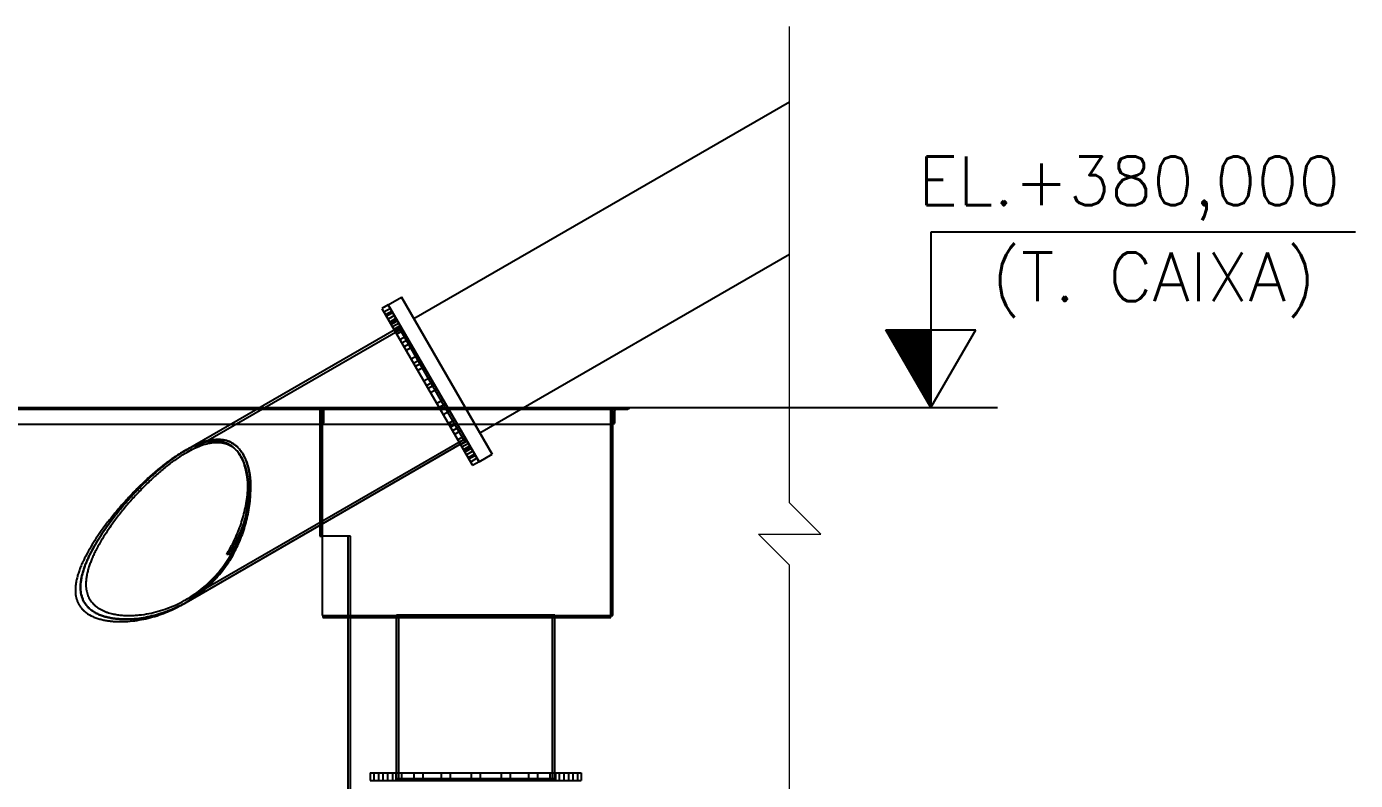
# Model space of a CAD drawing. Header units: metres. Extents: x 0 to 63075, y 0 to 44550.
# Drawn here: x 41815 to 46928, y 33969 to 36871 of the extents above; entities that cross this region are included whole.
import ezdxf
from ezdxf.enums import TextEntityAlignment as Align

# ---------------------------------------------------------------- set-up
doc = ezdxf.new("R2010")
doc.units = ezdxf.units.M
doc.header["$LTSCALE"] = 75
for name, color, linetype in [('GSB', 7, 'Continuous'), ('SDM', 7, 'Continuous'), ('SL1', 8, 'Continuous')]:
    doc.layers.add(name, color=color, linetype=linetype)
doc.styles.add('R100', font='simplex.shx', dxfattribs={"height": 2.5})

# ---------------------------------------------------------------- blocks, each defined once
blk = doc.blocks.new('A$C32abaae3')
at = {"layer": 'SL1', "extrusion": (2.28848e-17, 1, 0)}
for p, q in [((16921.4, 7544, 14766.7), (18366.9, 8378.5, 14766.7)), ((17175.4, 7104, 14766.7), (18366.9, 7791.9, 14766.7)), ((16823, 7597.1, 14766.7), (16873.8, 7626.5, 14766.7)), ((16873.8, 7626.5, 14766.7), (17223, 7021.5, 14766.7)), ((17223, 7021.5, 14766.7), (16873.8, 7626.5, 14766.7)), ((16823, 7597.1, 14766.7), (17172.2, 6992.2, 14766.7)), ((17172.2, 6992.2, 14766.7), (16823, 7597.1, 14766.7)), ((17172.2, 6992.2, 14766.7), (16823, 7597.1, 14766.7)), ((16823, 7597.1, 14766.7), (17172.2, 6992.2, 14766.7)), ((17172.2, 6992.2, 14766.7), (17223, 7021.5, 14766.7))]:
    blk.add_line(p, q, dxfattribs=at)
at = {"layer": 'SL1', "extrusion": (-1.9916e-16, 1, 0)}
for p, q in [((16823, 7597.1, 14766.7), (16798.2, 7582.8, 14766.7)), ((16798.2, 7582.8, 14766.7), (17144.4, 6983.2, 14766.7)), ((16831, 7583.2, 14766.7), (16806.2, 7568.9, 14766.7)), ((16837.3, 7572.4, 14766.7), (16812.5, 7558.1, 14766.7)), ((16840.3, 7567.2, 14766.7), (16815.5, 7552.9, 14766.7)), ((16823, 7597.1, 14766.7), (17169.2, 6997.5, 14766.7)), ((16846.9, 7555.7, 14766.7), (16822.1, 7541.4, 14766.7)), ((16853.1, 7544.9, 14766.7), (16828.4, 7530.6, 14766.7)), ((16856.2, 7539.7, 14766.7), (16831.4, 7525.4, 14766.7)), ((16858.4, 7535.7, 14766.7), (16833.7, 7521.4, 14766.7)), ((16864.2, 7525.8, 14766.7), (16839.4, 7511.5, 14766.7)), ((16869.4, 7516.7, 14766.7), (16844.6, 7502.4, 14766.7)), ((16045.2, 7027.1, 14766.7), (16868.4, 7502.4, 14766.7)), ((16045.2, 7038.1, 14766.7), (16845.8, 7500.3, 14766.7)), ((16845.8, 7500.3, 14766.7), (16863.7, 7510.6, 14766.7)), ((16874.3, 7508.2, 14766.7), (16849.5, 7493.9, 14766.7)), ((16880.1, 7498.3, 14766.7), (16855.3, 7484, 14766.7)), ((17115.5, 7074.6, 14766.7), (16863.7, 7510.6, 14766.7)), ((16892.5, 7476.8, 14766.7), (16867.7, 7462.5, 14766.7)), ((16900.4, 7463.1, 14766.7), (16875.6, 7448.8, 14766.7)), ((16908.3, 7449.3, 14766.7), (16883.6, 7435, 14766.7)), ((16916.2, 7435.6, 14766.7), (16891.5, 7421.3, 14766.7)), ((16936, 7401.4, 14766.7), (16911.2, 7387.1, 14766.7)), ((16945.3, 7385.3, 14766.7), (16920.5, 7371, 14766.7)), ((16951.9, 7373.9, 14766.7), (16927.1, 7359.6, 14766.7)), ((16961.2, 7357.8, 14766.7), (16936.4, 7343.5, 14766.7)), ((16984.8, 7316.9, 14766.7), (16960, 7302.6, 14766.7)), ((16994.6, 7299.9, 14766.7), (16969.8, 7285.6, 14766.7)), ((17000.7, 7289.4, 14766.7), (16975.9, 7275.1, 14766.7)), ((17010.4, 7272.4, 14766.7), (16985.7, 7258.1, 14766.7)), ((17034.1, 7231.5, 14766.7), (17009.3, 7217.2, 14766.7)), ((17043.4, 7215.4, 14766.7), (17018.6, 7201.1, 14766.7)), ((13097.7, 7201.1, 14766.7), (16327.6, 7201.1, 14766.7)), ((13103.7, 7194.8, 14766.7), (16316.6, 7194.8, 14766.7)), ((16316.6, 7194.8, 14766.7), (16608.3, 7194.8, 14766.7)), ((16327.6, 7201.1, 14766.7), (16612.4, 7201.1, 14766.7)), ((16560.1, 7201.1, 14766.7), (16560.1, 6706.1, 14766.7)), ((16568.7, 7137.6, 14766.7), (16568.7, 7201.1, 14766.7)), ((16568.7, 7201.1, 14766.7), (16568.7, 7137.6, 14766.7)), ((16568.7, 6753.7, 14766.7), (16568.7, 7201.1, 14766.7)), ((16568.7, 7196.1, 14766.7), (17679.2, 7196.1, 14766.7)), ((16568.7, 7196.1, 14766.7), (16568.7, 6753.7, 14766.7)), ((16568.7, 7196.1, 14766.7), (16568.7, 7196.1, 14766.7)), ((16568.7, 7196.1, 14766.7), (16568.7, 6401.1, 14766.7)), ((16573, 7188.4, 14766.7), (16573, 7143.6, 14766.7)), ((16573.1, 7188.4, 14766.7), (16573.1, 7143.6, 14766.7)), ((16608.3, 7194.8, 14766.7), (17055.3, 7194.8, 14766.7)), ((16612.4, 7201.1, 14766.7), (16612.4, 7200.8, 14766.7)), ((16612.4, 7201.1, 14766.7), (17051.6, 7201.1, 14766.7)), ((16612.4, 7201.1, 14766.7), (16612.4, 7200.8, 14766.7)), ((17049.9, 7204, 14766.7), (17025.2, 7189.7, 14766.7)), ((17059.2, 7187.9, 14766.7), (17034.5, 7173.6, 14766.7)), ((17051.6, 7201.1, 14766.7), (17750.7, 7201.1, 14766.7)), ((17055.3, 7194.8, 14766.7), (17744.7, 7194.8, 14766.7)), ((17679.2, 7196.1, 14766.7), (17687.2, 7196.1, 14766.7)), ((17679.2, 7137.6, 14766.7), (17679.2, 7196.1, 14766.7)), ((17687.2, 7137.6, 14766.7), (17687.2, 7201.1, 14766.7)), ((17687.2, 7137.6, 14766.7), (17687.2, 7201.1, 14766.7)), ((17687.2, 7137.6, 14766.7), (17687.2, 7196.1, 14766.7)), ((17693.5, 7188.4, 14766.7), (17693.5, 7143.6, 14766.7)), ((17693.5, 7188.4, 14766.7), (17693.5, 7143.6, 14766.7)), ((17750.7, 7201.1, 14766.7), (17750.7, 7200.8, 14766.7)), ((17750.7, 7201.1, 14766.7), (17750.7, 7200.8, 14766.7)), ((13160.8, 7137.6, 14766.7), (16217.6, 7137.6, 14766.7)), ((16217.6, 7137.6, 14766.7), (16568.9, 7137.6, 14766.7)), ((16568.9, 7137.6, 14766.7), (17088.3, 7137.6, 14766.7)), ((17079, 7153.7, 14766.7), (17054.2, 7139.4, 14766.7)), ((17086.9, 7140, 14766.7), (17062.1, 7125.7, 14766.7)), ((17094.9, 7126.2, 14766.7), (17070.1, 7111.9, 14766.7)), ((17102.8, 7112.5, 14766.7), (17078, 7098.2, 14766.7)), ((17088.3, 7137.6, 14766.7), (17687.5, 7137.6, 14766.7)), ((17679.2, 6401.1, 14766.7), (17679.2, 7137.6, 14766.7)), ((17687.2, 6401.1, 14766.7), (17687.2, 7137.6, 14766.7)), ((16045.2, 6462.5, 14766.7), (17112.9, 7078.9, 14766.7)), ((16045.2, 6451.5, 14766.7), (17099.8, 7060.4, 14766.7)), ((17115.2, 7091.1, 14766.7), (17090.4, 7076.8, 14766.7)), ((17120.9, 7081.1, 14766.7), (17096.2, 7066.8, 14766.7)), ((17099.8, 7060.4, 14766.7), (17117.7, 7070.7, 14766.7)), ((17125.8, 7072.6, 14766.7), (17101.1, 7058.3, 14766.7)), ((17131, 7063.6, 14766.7), (17106.3, 7049.3, 14766.7)), ((17117.7, 7070.7, 14766.7), (17115.5, 7074.6, 14766.7)), ((16032.7, 7030.9, 14766.7), (16045.2, 7038.1, 14766.7)), ((17136.8, 7053.6, 14766.7), (17112, 7039.3, 14766.7)), ((17139.1, 7049.7, 14766.7), (17114.3, 7035.4, 14766.7)), ((17142.1, 7044.4, 14766.7), (17117.3, 7030.1, 14766.7)), ((17148.4, 7033.6, 14766.7), (17123.6, 7019.3, 14766.7)), ((17154.9, 7022.2, 14766.7), (17130.2, 7007.9, 14766.7)), ((17158, 7016.9, 14766.7), (17133.2, 7002.6, 14766.7)), ((17164.2, 7006.1, 14766.7), (17139.5, 6991.8, 14766.7)), ((17144.4, 6983.2, 14766.7), (17147.5, 6977.9, 14766.7)), ((17172.2, 6992.2, 14766.7), (17147.5, 6977.9, 14766.7)), ((17169.2, 6997.5, 14766.7), (17172.2, 6992.2, 14766.7)), ((16293.4, 6903.8, 14766.7), (16283.1, 6897.9, 14766.7)), ((16568.7, 6706.1, 14766.7), (16568.7, 6753.7, 14766.7)), ((16568.7, 6753.7, 14766.7), (16568.7, 6401.1, 14766.7)), ((16560.1, 6706.1, 14766.7), (16568.7, 6706.1, 14766.7)), ((16677.2, 6706.1, 14766.7), (16568.7, 6706.1, 14766.7)), ((16669.2, 4304.7, 14766.7), (16669.2, 6706.1, 14766.7)), ((16677.2, 6393.1, 14766.7), (16677.2, 6706.1, 14766.7)), ((16201.1, 6637.3, 14766.7), (16207.9, 6637.3, 14766.7)), ((16226.9, 6637.3, 14766.7), (16207.9, 6637.3, 14766.7)), ((16032.7, 6444.3, 14766.7), (16045.2, 6451.5, 14766.7)), ((16568.7, 6401.1, 14766.7), (17679.2, 6401.1, 14766.7)), ((16568.7, 6401.1, 14766.7), (16568.7, 6401.1, 14766.7)), ((16568.7, 6401.1, 14766.7), (16568.7, 6401.1, 14766.7)), ((16571.6, 6401.1, 14766.7), (16571.6, 6393.1, 14766.7)), ((16571.6, 6393.1, 14766.7), (17679.2, 6393.1, 14766.7)), ((16677.2, 6393.1, 14766.7), (16677.2, 6401.1, 14766.7)), ((16677.2, 4304.7, 14766.7), (16677.2, 6393.1, 14766.7)), ((17464, 6401.7, 14766.7), (16854.4, 6401.7, 14766.7)), ((16854.4, 6393.1, 14766.7), (16854.4, 6401.7, 14766.7)), ((16854.4, 6393.1, 14766.7), (16854.4, 6401.1, 14766.7)), ((16854.4, 5795.1, 14766.7), (16854.4, 6393.1, 14766.7)), ((16863.9, 5774.1, 14766.7), (16863.9, 6401.7, 14766.7)), ((17454.5, 5774.1, 14766.7), (17454.5, 6401.7, 14766.7)), ((17464, 6393.1, 14766.7), (17464, 6401.7, 14766.7)), ((17464, 6393.1, 14766.7), (17464, 6401.1, 14766.7)), ((17464, 5795.1, 14766.7), (17464, 6393.1, 14766.7)), ((17679.2, 6401.1, 14766.7), (17687.2, 6401.1, 14766.7)), ((17679.2, 6393.1, 14766.7), (17679.2, 6401.1, 14766.7)), ((16752.8, 5795.1, 14766.7), (17565.6, 5795.1, 14766.7)), ((16752.8, 5795.1, 14766.7), (16752.8, 5766.1, 14766.7)), ((16767, 5795.1, 14766.7), (16767, 5766.1, 14766.7)), ((16785.3, 5795.1, 14766.7), (16785.3, 5766.1, 14766.7)), ((16802, 5795.1, 14766.7), (16802, 5766.1, 14766.7)), ((16820.3, 5795.1, 14766.7), (16820.3, 5766.1, 14766.7)), ((16838.6, 5795.1, 14766.7), (16838.6, 5766.1, 14766.7)), ((16852, 5795.1, 14766.7), (16852, 5766.1, 14766.7)), ((16854.4, 5774.1, 14766.7), (16854.4, 5795.1, 14766.7)), ((16873.6, 5795.1, 14766.7), (16873.6, 5766.1, 14766.7)), ((16921.4, 5795.1, 14766.7), (16921.4, 5766.1, 14766.7)), ((16956.4, 5795.1, 14766.7), (16956.4, 5766.1, 14766.7)), ((17025.9, 5795.1, 14766.7), (17025.9, 5766.1, 14766.7)), ((17060.9, 5795.1, 14766.7), (17060.9, 5766.1, 14766.7)), ((17141.7, 5795.1, 14766.7), (17141.7, 5766.1, 14766.7)), ((17176.7, 5795.1, 14766.7), (17176.7, 5766.1, 14766.7)), ((17257.4, 5795.1, 14766.7), (17257.4, 5766.1, 14766.7)), ((17292.4, 5795.1, 14766.7), (17292.4, 5766.1, 14766.7)), ((17361.9, 5795.1, 14766.7), (17361.9, 5766.1, 14766.7)), ((17396.9, 5795.1, 14766.7), (17396.9, 5766.1, 14766.7)), ((17444.8, 5795.1, 14766.7), (17444.8, 5766.1, 14766.7)), ((17464, 5774.1, 14766.7), (17464, 5795.1, 14766.7)), ((17466.4, 5795.1, 14766.7), (17466.4, 5766.1, 14766.7)), ((17479.8, 5795.1, 14766.7), (17479.8, 5766.1, 14766.7)), ((17498, 5795.1, 14766.7), (17498, 5766.1, 14766.7)), ((17516.3, 5795.1, 14766.7), (17516.3, 5766.1, 14766.7)), ((17533, 5795.1, 14766.7), (17533, 5766.1, 14766.7)), ((17551.3, 5795.1, 14766.7), (17551.3, 5766.1, 14766.7)), ((17565.6, 5795.1, 14766.7), (17565.6, 5766.1, 14766.7)), ((16752.8, 5766.1, 14766.7), (17565.6, 5766.1, 14766.7)), ((16854.4, 5774.1, 14766.7), (17464, 5774.1, 14766.7))]:
    blk.add_line(p, q, dxfattribs=at)
at = {"layer": 'SL1'}
blk.add_arc((17699.9, 7188.4, 14766.7), 6.35, 90, 180, dxfattribs=at)
at = {"layer": 'SL1', "extrusion": (0, 0, -1)}
for centre in [(-17744.7, 7200.8, -14766.7), (-17687.5, 7143.6, -14766.7)]:
    blk.add_arc(centre, 6, 180, 270, dxfattribs=at)
at = {"layer": 'SL1'}
for centre, major_axis, ratio, start_param, end_param in [((16577.4, 7188.4, 14766.7), (0, -6.35), 0.688052, -3.141593, -1.570796), ((17699.9, 7188.4, 14766.7), (-6.35, 0), 0.999701, -1.570796, 0)]:
    blk.add_ellipse(centre, major_axis=major_axis, ratio=ratio, start_param=start_param, end_param=end_param, dxfattribs=at)
at = {"layer": 'SL1', "extrusion": (0, 0, -1)}
for centre, major_axis, ratio, start_param, end_param in [((16608.2, 7200.8, 14766.7), (0, -6), 0.688052, -1.570796, 0), ((17744.7, 7200.8, 14766.7), (6, 0), 0.999701, 0, 1.570796), ((16568.9, 7143.6, 14766.7), (0, -6), 0.688052, -1.570796, -0.0005), ((17687.5, 7143.6, 14766.7), (6, 0), 0.999701, 0, 1.570796)]:
    blk.add_ellipse(centre, major_axis=major_axis, ratio=ratio, start_param=start_param, end_param=end_param, dxfattribs=at)
at = {"layer": 'SL1'}
for points, knots in [([(16577.5, 7194.8, 14766.7), (16577.3, 7194.8, 14766.7), (16577.2, 7194.8, 14766.7), (16576.9, 7194.7, 14766.7), (16576.7, 7194.7, 14766.7), (16576.4, 7194.6, 14766.7), (16576.2, 7194.5, 14766.7), (16575.9, 7194.4, 14766.7), (16575.8, 7194.3, 14766.7), (16575.5, 7194.1, 14766.7), (16575.4, 7194, 14766.7), (16575.2, 7193.8, 14766.7), (16575, 7193.7, 14766.7), (16574.8, 7193.5, 14766.7), (16574.7, 7193.3, 14766.7), (16574.4, 7193, 14766.7), (16574.3, 7192.9, 14766.7), (16574.1, 7192.6, 14766.7), (16574.1, 7192.4, 14766.7), (16573.9, 7192.1, 14766.7), (16573.8, 7192, 14766.7), (16573.7, 7191.6, 14766.7), (16573.6, 7191.4, 14766.7), (16573.5, 7191.1, 14766.7), (16573.4, 7190.9, 14766.7), (16573.3, 7190.5, 14766.7), (16573.3, 7190.3, 14766.7), (16573.2, 7190, 14766.7), (16573.2, 7189.8, 14766.7), (16573.1, 7189.4, 14766.7), (16573.1, 7189.2, 14766.7), (16573.1, 7188.8, 14766.7), (16573.1, 7188.6, 14766.7), (16573.1, 7188.4, 14766.7)], [10.459001, 10.459001, 10.459001, 10.459001, 11.222064, 11.222064, 11.985127, 11.985127, 12.748189, 12.748189, 13.511252, 13.511252, 14.202959, 14.202959, 14.894666, 14.894666, 15.586373, 15.586373, 16.27808, 16.27808, 16.889762, 16.889762, 17.501444, 17.501444, 18.113126, 18.113126, 18.724808, 18.724808, 19.275401, 19.275401, 19.825995, 19.825995, 20.376588, 20.376588, 20.927181, 20.927181, 20.927181, 20.927181]), ([(16612.4, 7200.8, 14766.7), (16612.4, 7200.6, 14766.7), (16612.3, 7200.4, 14766.7), (16612.3, 7200, 14766.7), (16612.3, 7199.9, 14766.7), (16612.3, 7199.5, 14766.7), (16612.2, 7199.3, 14766.7), (16612.2, 7199, 14766.7), (16612.1, 7198.8, 14766.7), (16612, 7198.5, 14766.7), (16612, 7198.3, 14766.7), (16611.9, 7197.9, 14766.7), (16611.8, 7197.7, 14766.7), (16611.7, 7197.4, 14766.7), (16611.6, 7197.3, 14766.7), (16611.4, 7197, 14766.7), (16611.3, 7196.8, 14766.7), (16611.2, 7196.5, 14766.7), (16611.1, 7196.4, 14766.7), (16610.9, 7196.1, 14766.7), (16610.7, 7196, 14766.7), (16610.5, 7195.8, 14766.7), (16610.4, 7195.7, 14766.7), (16610.2, 7195.5, 14766.7), (16610, 7195.4, 14766.7), (16609.8, 7195.2, 14766.7), (16609.7, 7195.1, 14766.7), (16609.4, 7195, 14766.7), (16609.2, 7194.9, 14766.7), (16609, 7194.9, 14766.7), (16608.8, 7194.8, 14766.7), (16608.5, 7194.8, 14766.7), (16608.4, 7194.8, 14766.7), (16608.3, 7194.8, 14766.7)], [0, 0, 0, 0, 0.522671, 0.522671, 1.045343, 1.045343, 1.568014, 1.568014, 2.090686, 2.090686, 2.666685, 2.666685, 3.242685, 3.242685, 3.818684, 3.818684, 4.394684, 4.394684, 5.040766, 5.040766, 5.686849, 5.686849, 6.332931, 6.332931, 6.979014, 6.979014, 7.688503, 7.688503, 8.397992, 8.397992, 9.10748, 9.10748, 9.816969, 9.816969, 9.816969, 9.816969]), ([(16573.1, 7143.6, 14766.7), (16573.1, 7143.4, 14766.7), (16573.1, 7143.3, 14766.7), (16573, 7142.9, 14766.7), (16573, 7142.7, 14766.7), (16573, 7142.3, 14766.7), (16572.9, 7142.2, 14766.7), (16572.9, 7141.8, 14766.7), (16572.8, 7141.6, 14766.7), (16572.7, 7141.3, 14766.7), (16572.7, 7141.1, 14766.7), (16572.6, 7140.8, 14766.7), (16572.5, 7140.6, 14766.7), (16572.4, 7140.3, 14766.7), (16572.3, 7140.1, 14766.7), (16572.1, 7139.8, 14766.7), (16572, 7139.7, 14766.7), (16571.9, 7139.4, 14766.7), (16571.8, 7139.3, 14766.7), (16571.6, 7139, 14766.7), (16571.4, 7138.9, 14766.7), (16571.2, 7138.6, 14766.7), (16571.1, 7138.5, 14766.7), (16570.8, 7138.3, 14766.7), (16570.7, 7138.2, 14766.7), (16570.5, 7138.1, 14766.7), (16570.3, 7138, 14766.7), (16570.1, 7137.9, 14766.7), (16569.9, 7137.8, 14766.7), (16569.6, 7137.7, 14766.7), (16569.5, 7137.7, 14766.7), (16569.2, 7137.6, 14766.7), (16569, 7137.6, 14766.7), (16568.9, 7137.6, 14766.7)], [0, 0, 0, 0, 0.520058, 0.520058, 1.040115, 1.040115, 1.560173, 1.560173, 2.08023, 2.08023, 2.657994, 2.657994, 3.235757, 3.235757, 3.81352, 3.81352, 4.391283, 4.391283, 5.045378, 5.045378, 5.699473, 5.699473, 6.353568, 6.353568, 7.007663, 7.007663, 7.73131, 7.73131, 8.454957, 8.454957, 9.178603, 9.178603, 9.90225, 9.90225, 9.90225, 9.90225]), ([(16283.1, 6897.9, 14766.7), (16283, 6901.3, 14766.7), (16282.8, 6904.7, 14766.7), (16282.3, 6912.5, 14766.7), (16282, 6916.9, 14766.7), (16281.1, 6925.7, 14766.7), (16280.5, 6930.1, 14766.7), (16279.3, 6938.9, 14766.7), (16278.6, 6943.2, 14766.7), (16277, 6951.8, 14766.7), (16276.1, 6956, 14766.7), (16274.1, 6964.3, 14766.7), (16273.1, 6968.3, 14766.7), (16270.8, 6976.1, 14766.7), (16269.6, 6979.9, 14766.7), (16267.3, 6986.7, 14766.7), (16266.1, 6989.8, 14766.7), (16263.6, 6996.1, 14766.7), (16262.2, 6999.3, 14766.7), (16259.3, 7005.4, 14766.7), (16257.8, 7008.5, 14766.7), (16254.5, 7014.4, 14766.7), (16252.8, 7017.3, 14766.7), (16249.3, 7022.8, 14766.7), (16247.5, 7025.5, 14766.7), (16243.7, 7030.6, 14766.7), (16241.7, 7033, 14766.7), (16237.7, 7037.7, 14766.7), (16235.7, 7039.8, 14766.7), (16231.6, 7043.9, 14766.7), (16229.5, 7045.8, 14766.7), (16224.1, 7050.4, 14766.7), (16220.7, 7052.9, 14766.7), (16213.7, 7057.5, 14766.7), (16210.2, 7059.5, 14766.7), (16199.3, 7064.9, 14766.7), (16191.7, 7067.5, 14766.7), (16176.1, 7071, 14766.7), (16168, 7071.9, 14766.7), (16151.6, 7072.1, 14766.7), (16143.2, 7071.5, 14766.7), (16126.2, 7069, 14766.7), (16117.6, 7067.1, 14766.7), (16100.4, 7062.1, 14766.7), (16091.7, 7059.1, 14766.7), (16074.5, 7052.2, 14766.7), (16065.9, 7048.4, 14766.7), (16049.1, 7040, 14766.7), (16040.8, 7035.5, 14766.7), (16020.1, 7023.6, 14766.7), (16007.4, 7015.5, 14766.7), (15981.9, 6998, 14766.7), (15969, 6988.5, 14766.7), (15943.2, 6968.3, 14766.7), (15930.3, 6957.7, 14766.7), (15904.6, 6935.3, 14766.7), (15891.9, 6923.6, 14766.7), (15866.6, 6899.5, 14766.7), (15854, 6887, 14766.7), (15829.4, 6861.5, 14766.7), (15817.4, 6848.5, 14766.7), (15793.8, 6822, 14766.7), (15782.3, 6808.6, 14766.7), (15760.1, 6781.7, 14766.7), (15749.3, 6768.1, 14766.7), (15732.3, 6745.5, 14766.7), (15725.4, 6736.2, 14766.7), (15711.7, 6716.9, 14766.7), (15704.9, 6707, 14766.7), (15691.6, 6686.8, 14766.7), (15685.1, 6676.4, 14766.7), (15672.5, 6655.4, 14766.7), (15666.4, 6644.6, 14766.7), (15657.9, 6628.4, 14766.7), (15655.1, 6623, 14766.7), (15650.6, 6613.6, 14766.7), (15648.7, 6609.7, 14766.7), (15646.9, 6605.8, 14766.7)], [1113.430144, 1113.430144, 1113.430144, 1113.430144, 1123.089873, 1123.089873, 1135.51396, 1135.51396, 1147.938046, 1147.938046, 1160.362133, 1160.362133, 1172.786219, 1172.786219, 1185.210306, 1185.210306, 1197.634392, 1197.634392, 1208.423064, 1208.423064, 1219.211737, 1219.211737, 1230.000409, 1230.000409, 1240.789081, 1240.789081, 1251.577753, 1251.577753, 1262.366425, 1262.366425, 1273.155097, 1273.155097, 1283.94377, 1283.94377, 1301.137283, 1301.137283, 1318.330796, 1318.330796, 1352.717822, 1352.717822, 1387.104848, 1387.104848, 1421.491874, 1421.491874, 1455.8789, 1455.8789, 1490.265926, 1490.265926, 1524.652952, 1524.652952, 1559.039978, 1559.039978, 1612.525248, 1612.525248, 1666.010519, 1666.010519, 1719.49579, 1719.49579, 1772.98106, 1772.98106, 1826.466331, 1826.466331, 1879.951601, 1879.951601, 1933.436872, 1933.436872, 1986.922143, 1986.922143, 2022.556217, 2022.556217, 2058.190291, 2058.190291, 2093.824365, 2093.824365, 2129.458439, 2129.458439, 2147.275476, 2147.275476, 2159.937194, 2159.937194, 2159.937194, 2159.937194]), ([(15659.5, 6522.1, 14766.7), (15659.5, 6524.9, 14766.7), (15659.6, 6527.7, 14766.7), (15659.9, 6533.3, 14766.7), (15660.1, 6536.1, 14766.7), (15660.9, 6544.4, 14766.7), (15661.8, 6549.9, 14766.7), (15663.8, 6560.8, 14766.7), (15665, 6566.2, 14766.7), (15667.8, 6577.1, 14766.7), (15669.3, 6582.4, 14766.7), (15672.8, 6593.2, 14766.7), (15674.6, 6598.5, 14766.7), (15678.6, 6609.1, 14766.7), (15680.7, 6614.4, 14766.7), (15685.2, 6625, 14766.7), (15687.5, 6630.2, 14766.7), (15692.4, 6640.7, 14766.7), (15695, 6645.9, 14766.7), (15702.8, 6661.4, 14766.7), (15708.4, 6671.6, 14766.7), (15720.1, 6691.7, 14766.7), (15726.1, 6701.6, 14766.7), (15738.5, 6720.9, 14766.7), (15744.8, 6730.4, 14766.7), (15757.5, 6748.7, 14766.7), (15763.9, 6757.6, 14766.7), (15779.8, 6779.1, 14766.7), (15789.8, 6791.9, 14766.7), (15810.5, 6817.5, 14766.7), (15821.2, 6830.1, 14766.7), (15843.2, 6855.2, 14766.7), (15854.5, 6867.5, 14766.7), (15877.5, 6891.6, 14766.7), (15889.2, 6903.4, 14766.7), (15912.9, 6926.1, 14766.7), (15924.9, 6937.1, 14766.7), (15949, 6958.2, 14766.7), (15961.1, 6968.3, 14766.7), (15985.3, 6987.3, 14766.7), (15997.4, 6996.2, 14766.7), (16021.5, 7012.7, 14766.7), (16033.4, 7020.3, 14766.7), (16053, 7031.6, 14766.7), (16060.9, 7035.9, 14766.7), (16077, 7043.9, 14766.7), (16085.2, 7047.5, 14766.7), (16101.7, 7054.1, 14766.7), (16110, 7057, 14766.7), (16126.5, 7061.7, 14766.7), (16134.8, 7063.5, 14766.7), (16151, 7065.9, 14766.7), (16159.1, 7066.4, 14766.7), (16174.8, 7066.1, 14766.7), (16182.6, 7065.2, 14766.7), (16197.5, 7061.8, 14766.7), (16204.8, 7059.3, 14766.7), (16215.3, 7054.2, 14766.7), (16218.7, 7052.3, 14766.7), (16225.4, 7047.9, 14766.7), (16228.7, 7045.5, 14766.7), (16233.9, 7041.1, 14766.7), (16235.9, 7039.2, 14766.7), (16239.9, 7035.3, 14766.7), (16241.9, 7033.2, 14766.7), (16245.7, 7028.8, 14766.7), (16247.6, 7026.4, 14766.7), (16251.3, 7021.5, 14766.7), (16253, 7018.9, 14766.7), (16256.4, 7013.6, 14766.7), (16258.1, 7010.8, 14766.7), (16261.2, 7005.2, 14766.7), (16262.7, 7002.2, 14766.7), (16265.5, 6996.3, 14766.7), (16266.8, 6993.3, 14766.7), (16269.3, 6987.2, 14766.7), (16270.4, 6984.2, 14766.7), (16272.7, 6977.6, 14766.7), (16273.9, 6974, 14766.7), (16276, 6966.5, 14766.7), (16277.1, 6962.6, 14766.7), (16278.9, 6954.7, 14766.7), (16279.8, 6950.7, 14766.7), (16281.4, 6942.4, 14766.7), (16282, 6938.2, 14766.7), (16283.3, 6929.8, 14766.7), (16283.8, 6925.6, 14766.7), (16284.6, 6917.1, 14766.7), (16285, 6912.8, 14766.7), (16285.5, 6904.4, 14766.7), (16285.7, 6900.2, 14766.7), (16286, 6891.9, 14766.7), (16286.1, 6887.8, 14766.7), (16286.1, 6874.5, 14766.7), (16285.7, 6865.1, 14766.7), (16284.5, 6846.1, 14766.7), (16283.5, 6836.5, 14766.7), (16281.1, 6817.3, 14766.7), (16279.5, 6807.8, 14766.7), (16275.9, 6788.7, 14766.7), (16273.9, 6779.3, 14766.7), (16269.2, 6760.6, 14766.7), (16266.7, 6751.4, 14766.7), (16261.1, 6733.4, 14766.7), (16258.1, 6724.5, 14766.7), (16251.8, 6707.3, 14766.7), (16248.5, 6698.9, 14766.7), (16241.6, 6682.7, 14766.7), (16238, 6674.8, 14766.7), (16229.1, 6656.6, 14766.7), (16223.5, 6645.9, 14766.7), (16211.3, 6625, 14766.7), (16204.9, 6614.7, 14766.7), (16191.2, 6594.6, 14766.7), (16184, 6584.9, 14766.7), (16168.9, 6566, 14766.7), (16161, 6556.8, 14766.7), (16144.7, 6539.3, 14766.7), (16136.2, 6530.9, 14766.7), (16118.9, 6515, 14766.7), (16110, 6507.4, 14766.7), (16091.8, 6493, 14766.7), (16082.6, 6486.3, 14766.7), (16064, 6473.7, 14766.7), (16054.6, 6467.9, 14766.7), (16035.4, 6456.8, 14766.7), (16025.1, 6451.4, 14766.7), (16003.9, 6441.1, 14766.7), (15992.9, 6436.3, 14766.7), (15970.3, 6427.4, 14766.7), (15958.7, 6423.4, 14766.7), (15935, 6416.2, 14766.7), (15922.9, 6413, 14766.7), (15898.5, 6407.7, 14766.7), (15886.2, 6405.6, 14766.7), (15867.5, 6403.2, 14766.7), (15861.3, 6402.6, 14766.7), (15848.8, 6401.6, 14766.7), (15842.6, 6401.2, 14766.7), (15830.1, 6400.9, 14766.7), (15823.9, 6400.8, 14766.7), (15811.5, 6401.1, 14766.7), (15805.3, 6401.5, 14766.7), (15792.9, 6402.5, 14766.7), (15786.8, 6403.2, 14766.7), (15774.6, 6405, 14766.7), (15768.5, 6406.1, 14766.7), (15759.1, 6408.3, 14766.7), (15755.6, 6409.2, 14766.7), (15748.6, 6411.1, 14766.7), (15745.1, 6412.2, 14766.7), (15738, 6414.7, 14766.7), (15734.5, 6416, 14766.7), (15727.4, 6419, 14766.7), (15723.9, 6420.6, 14766.7), (15717.1, 6424.1, 14766.7), (15713.7, 6425.9, 14766.7), (15707.2, 6430, 14766.7), (15704, 6432.2, 14766.7), (15697.9, 6436.8, 14766.7), (15695, 6439.2, 14766.7), (15689.4, 6444.4, 14766.7), (15686.8, 6447.1, 14766.7), (15682.3, 6452.2, 14766.7), (15680.4, 6454.7, 14766.7), (15676.8, 6459.8, 14766.7), (15675.1, 6462.4, 14766.7), (15671.9, 6468, 14766.7), (15670.4, 6470.9, 14766.7), (15667.7, 6476.9, 14766.7), (15666.5, 6480, 14766.7), (15664.4, 6486.3, 14766.7), (15663.5, 6489.5, 14766.7), (15662, 6496, 14766.7), (15661.4, 6499.3, 14766.7), (15660.4, 6505.9, 14766.7), (15660.1, 6509.2, 14766.7), (15659.6, 6515.7, 14766.7), (15659.5, 6519, 14766.7), (15659.5, 6522.1, 14766.7)], [0, 0, 0, 0, 8.43829, 8.43829, 16.876581, 16.876581, 33.753161, 33.753161, 50.629742, 50.629742, 67.506322, 67.506322, 84.382903, 84.382903, 101.259483, 101.259483, 118.136064, 118.136064, 135.012644, 135.012644, 168.765805, 168.765805, 202.518966, 202.518966, 236.272127, 236.272127, 270.025288, 270.025288, 320.528025, 320.528025, 371.030761, 371.030761, 421.533498, 421.533498, 472.036234, 472.036234, 522.538971, 522.538971, 573.041707, 573.041707, 623.544444, 623.544444, 674.04718, 674.04718, 707.048068, 707.048068, 740.048956, 740.048956, 773.049844, 773.049844, 806.050732, 806.050732, 839.05162, 839.05162, 872.052508, 872.052508, 905.053396, 905.053396, 921.55384, 921.55384, 938.054284, 938.054284, 948.445149, 948.445149, 958.836015, 958.836015, 969.226881, 969.226881, 979.617747, 979.617747, 990.008612, 990.008612, 1000.399478, 1000.399478, 1010.790344, 1010.790344, 1021.181209, 1021.181209, 1033.130787, 1033.130787, 1045.080365, 1045.080365, 1057.029942, 1057.029942, 1068.97952, 1068.97952, 1080.929097, 1080.929097, 1092.878675, 1092.878675, 1104.828253, 1104.828253, 1116.77783, 1116.77783, 1144.726396, 1144.726396, 1172.674962, 1172.674962, 1200.623528, 1200.623528, 1228.572093, 1228.572093, 1256.520659, 1256.520659, 1284.469225, 1284.469225, 1312.417791, 1312.417791, 1340.366357, 1340.366357, 1380.372278, 1380.372278, 1420.378199, 1420.378199, 1460.384121, 1460.384121, 1500.390042, 1500.390042, 1540.395964, 1540.395964, 1580.401885, 1580.401885, 1620.407806, 1620.407806, 1660.413728, 1660.413728, 1702.44848, 1702.44848, 1744.483232, 1744.483232, 1786.517984, 1786.517984, 1828.552736, 1828.552736, 1870.587488, 1870.587488, 1891.604864, 1891.604864, 1912.62224, 1912.62224, 1933.639616, 1933.639616, 1954.656992, 1954.656992, 1975.674369, 1975.674369, 1996.691745, 1996.691745, 2008.492975, 2008.492975, 2020.294205, 2020.294205, 2032.095435, 2032.095435, 2043.896666, 2043.896666, 2055.697896, 2055.697896, 2067.499126, 2067.499126, 2079.300356, 2079.300356, 2091.101587, 2091.101587, 2100.57874, 2100.57874, 2110.055893, 2110.055893, 2119.533046, 2119.533046, 2129.0102, 2129.0102, 2138.487353, 2138.487353, 2147.964506, 2147.964506, 2157.441659, 2157.441659, 2166.918812, 2166.918812, 2166.918812, 2166.918812]), ([(16045.2, 6451.5, 14766.7), (16054.3, 6456.7, 14766.7), (16063.3, 6462.3, 14766.7), (16081.3, 6474.4, 14766.7), (16090.2, 6480.8, 14766.7), (16107.8, 6494.4, 14766.7), (16116.5, 6501.6, 14766.7), (16133.4, 6516.7, 14766.7), (16141.7, 6524.6, 14766.7), (16157.7, 6541.2, 14766.7), (16165.5, 6549.7, 14766.7), (16180.4, 6567.5, 14766.7), (16187.5, 6576.7, 14766.7), (16201.2, 6595.5, 14766.7), (16207.6, 6605.1, 14766.7), (16219.8, 6624.7, 14766.7), (16225.6, 6634.6, 14766.7), (16235.4, 6652.9, 14766.7), (16239.7, 6661.6, 14766.7), (16248.1, 6679.6, 14766.7), (16252.1, 6688.9, 14766.7), (16259.8, 6708.2, 14766.7), (16263.4, 6718.1, 14766.7), (16270.1, 6738.3, 14766.7), (16273.2, 6748.7, 14766.7), (16278.8, 6769.6, 14766.7), (16281.3, 6780.3, 14766.7), (16285.7, 6801.8, 14766.7), (16287.6, 6812.6, 14766.7), (16290.6, 6834.3, 14766.7), (16291.7, 6845.2, 14766.7), (16293.3, 6866.8, 14766.7), (16293.7, 6877.6, 14766.7), (16293.7, 6892.4, 14766.7), (16293.6, 6896.6, 14766.7), (16293.4, 6905.3, 14766.7), (16293.2, 6909.6, 14766.7), (16292.6, 6918.4, 14766.7), (16292.2, 6922.9, 14766.7), (16291.3, 6931.7, 14766.7), (16290.8, 6936.1, 14766.7), (16289.6, 6944.9, 14766.7), (16288.8, 6949.3, 14766.7), (16287.3, 6957.8, 14766.7), (16286.4, 6962.1, 14766.7), (16284.4, 6970.3, 14766.7), (16283.4, 6974.3, 14766.7), (16281.1, 6982.2, 14766.7), (16280, 6986, 14766.7), (16277.6, 6992.8, 14766.7), (16276.4, 6995.9, 14766.7), (16273.9, 7002.3, 14766.7), (16272.5, 7005.4, 14766.7), (16269.7, 7011.6, 14766.7), (16268.1, 7014.6, 14766.7), (16264.9, 7020.5, 14766.7), (16263.2, 7023.4, 14766.7), (16259.7, 7029, 14766.7), (16257.9, 7031.7, 14766.7), (16254.1, 7036.8, 14766.7), (16252.2, 7039.3, 14766.7), (16248.2, 7043.9, 14766.7), (16246.2, 7046.1, 14766.7), (16242.1, 7050.2, 14766.7), (16240, 7052.1, 14766.7), (16234.7, 7056.7, 14766.7), (16231.3, 7059.2, 14766.7), (16224.4, 7063.8, 14766.7), (16220.9, 7065.8, 14766.7), (16210.1, 7071.2, 14766.7), (16202.6, 7073.8, 14766.7), (16187.2, 7077.4, 14766.7), (16179.2, 7078.3, 14766.7), (16163, 7078.7, 14766.7), (16154.7, 7078.1, 14766.7), (16137.8, 7075.7, 14766.7), (16129.3, 7073.8, 14766.7), (16112.2, 7069, 14766.7), (16103.7, 7066, 14766.7), (16086.6, 7059.2, 14766.7), (16078.1, 7055.4, 14766.7), (16061.5, 7047.2, 14766.7), (16053.2, 7042.7, 14766.7), (16045.2, 7038.1, 14766.7)], [527.872165, 527.872165, 527.872165, 527.872165, 566.400432, 566.400432, 604.928699, 604.928699, 643.456967, 643.456967, 681.985234, 681.985234, 720.513501, 720.513501, 759.041769, 759.041769, 797.570036, 797.570036, 836.098303, 836.098303, 868.017368, 868.017368, 899.936432, 899.936432, 931.855496, 931.855496, 963.774561, 963.774561, 995.693625, 995.693625, 1027.612689, 1027.612689, 1059.531754, 1059.531754, 1091.450818, 1091.450818, 1103.895349, 1103.895349, 1116.339879, 1116.339879, 1128.784409, 1128.784409, 1141.22894, 1141.22894, 1153.67347, 1153.67347, 1166.118, 1166.118, 1178.562531, 1178.562531, 1191.007061, 1191.007061, 1201.805236, 1201.805236, 1212.603412, 1212.603412, 1223.401587, 1223.401587, 1234.199762, 1234.199762, 1244.997938, 1244.997938, 1255.796113, 1255.796113, 1266.594288, 1266.594288, 1277.392463, 1277.392463, 1294.482994, 1294.482994, 1311.573525, 1311.573525, 1345.754587, 1345.754587, 1379.935649, 1379.935649, 1414.116711, 1414.116711, 1448.297773, 1448.297773, 1482.478835, 1482.478835, 1516.659897, 1516.659897, 1550.840958, 1550.840958, 1550.840958, 1550.840958]), ([(16045.2, 7038.1, 14766.7), (16053.2, 7042.7, 14766.7), (16061.5, 7047.2, 14766.7), (16078.1, 7055.4, 14766.7), (16086.6, 7059.2, 14766.7), (16103.7, 7066, 14766.7), (16112.2, 7069, 14766.7), (16129.3, 7073.8, 14766.7), (16137.8, 7075.7, 14766.7), (16154.7, 7078.1, 14766.7), (16163, 7078.7, 14766.7), (16179.2, 7078.3, 14766.7), (16187.2, 7077.4, 14766.7), (16202.6, 7073.8, 14766.7), (16210.1, 7071.2, 14766.7), (16220.9, 7065.8, 14766.7), (16224.4, 7063.8, 14766.7), (16231.3, 7059.2, 14766.7), (16234.7, 7056.7, 14766.7), (16240, 7052.1, 14766.7), (16242.1, 7050.2, 14766.7), (16246.2, 7046.1, 14766.7), (16248.2, 7043.9, 14766.7), (16252.2, 7039.3, 14766.7), (16254.1, 7036.8, 14766.7), (16257.9, 7031.7, 14766.7), (16259.7, 7029, 14766.7), (16263.2, 7023.4, 14766.7), (16264.9, 7020.5, 14766.7), (16268.1, 7014.6, 14766.7), (16269.7, 7011.6, 14766.7), (16272.5, 7005.4, 14766.7), (16273.9, 7002.3, 14766.7), (16276.4, 6995.9, 14766.7), (16277.6, 6992.8, 14766.7), (16280, 6986, 14766.7), (16281.1, 6982.2, 14766.7), (16283.4, 6974.3, 14766.7), (16284.4, 6970.3, 14766.7), (16286.4, 6962.1, 14766.7), (16287.3, 6957.8, 14766.7), (16288.8, 6949.3, 14766.7), (16289.6, 6944.9, 14766.7), (16290.8, 6936.1, 14766.7), (16291.3, 6931.7, 14766.7), (16292.2, 6922.9, 14766.7), (16292.6, 6918.4, 14766.7), (16293.1, 6910.6, 14766.7), (16293.3, 6907.2, 14766.7), (16293.4, 6903.8, 14766.7)], [705.979374, 705.979374, 705.979374, 705.979374, 740.160436, 740.160436, 774.341497, 774.341497, 808.522559, 808.522559, 842.703621, 842.703621, 876.884683, 876.884683, 911.065745, 911.065745, 945.246807, 945.246807, 962.337338, 962.337338, 979.427869, 979.427869, 990.226044, 990.226044, 1001.024219, 1001.024219, 1011.822395, 1011.822395, 1022.62057, 1022.62057, 1033.418745, 1033.418745, 1044.216921, 1044.216921, 1055.015096, 1055.015096, 1065.813271, 1065.813271, 1078.257802, 1078.257802, 1090.702332, 1090.702332, 1103.146862, 1103.146862, 1115.591393, 1115.591393, 1128.035923, 1128.035923, 1140.480453, 1140.480453, 1150.179503, 1150.179503, 1150.179503, 1150.179503]), ([(16045.2, 7038.1, 14766.7), (16032.9, 7031, 14766.7), (16020.4, 7023, 14766.7), (15995.2, 7005.7, 14766.7), (15982.5, 6996.4, 14766.7), (15957.2, 6976.5, 14766.7), (15944.5, 6965.9, 14766.7), (15919.2, 6943.9, 14766.7), (15906.7, 6932.3, 14766.7), (15881.8, 6908.5, 14766.7), (15869.5, 6896.2, 14766.7), (15845.3, 6871, 14766.7), (15833.4, 6858.1, 14766.7), (15810.3, 6831.9, 14766.7), (15799, 6818.7, 14766.7), (15777.2, 6792, 14766.7), (15766.7, 6778.6, 14766.7), (15749.9, 6756.2, 14766.7), (15743.1, 6746.9, 14766.7), (15729.7, 6727.7, 14766.7), (15723, 6717.8, 14766.7), (15709.9, 6697.6, 14766.7), (15703.4, 6687.3, 14766.7), (15691.1, 6666.3, 14766.7), (15685.1, 6655.6, 14766.7), (15676.7, 6639.4, 14766.7), (15674, 6634, 14766.7), (15668.8, 6623.1, 14766.7), (15666.3, 6617.6, 14766.7), (15661.5, 6606.6, 14766.7), (15659.3, 6601.1, 14766.7), (15655, 6590, 14766.7), (15653, 6584.4, 14766.7), (15649.3, 6573.2, 14766.7), (15647.6, 6567.6, 14766.7), (15644.6, 6556.3, 14766.7), (15643.3, 6550.6, 14766.7), (15641.1, 6539.2, 14766.7), (15640.3, 6533.4, 14766.7), (15639.3, 6524.7, 14766.7), (15639.1, 6521.8, 14766.7), (15638.8, 6516, 14766.7), (15638.7, 6513, 14766.7), (15638.7, 6510.1, 14766.7)], [1550.840958, 1550.840958, 1550.840958, 1550.840958, 1603.680976, 1603.680976, 1656.520993, 1656.520993, 1709.36101, 1709.36101, 1762.201027, 1762.201027, 1815.041044, 1815.041044, 1867.881061, 1867.881061, 1920.721078, 1920.721078, 1973.561095, 1973.561095, 2008.968499, 2008.968499, 2044.375904, 2044.375904, 2079.783309, 2079.783309, 2115.190713, 2115.190713, 2132.894416, 2132.894416, 2150.598118, 2150.598118, 2168.30182, 2168.30182, 2186.005523, 2186.005523, 2203.709225, 2203.709225, 2221.412927, 2221.412927, 2239.11663, 2239.11663, 2247.968481, 2247.968481, 2256.820332, 2256.820332, 2256.820332, 2256.820332]), ([(15661.2, 6605.8, 14766.7), (15662.1, 6607.9, 14766.7), (15663, 6610, 14766.7), (15666.3, 6617.6, 14766.7), (15668.8, 6623.1, 14766.7), (15674, 6634, 14766.7), (15676.7, 6639.4, 14766.7), (15685.1, 6655.6, 14766.7), (15691.1, 6666.3, 14766.7), (15703.4, 6687.3, 14766.7), (15709.9, 6697.6, 14766.7), (15723, 6717.8, 14766.7), (15729.7, 6727.7, 14766.7), (15743.1, 6746.9, 14766.7), (15749.9, 6756.2, 14766.7), (15766.7, 6778.6, 14766.7), (15777.2, 6792, 14766.7), (15799, 6818.7, 14766.7), (15810.3, 6831.9, 14766.7), (15833.4, 6858.1, 14766.7), (15845.3, 6871, 14766.7), (15869.5, 6896.2, 14766.7), (15881.8, 6908.5, 14766.7), (15906.7, 6932.3, 14766.7), (15919.2, 6943.9, 14766.7), (15944.5, 6965.9, 14766.7), (15957.2, 6976.5, 14766.7), (15982.5, 6996.4, 14766.7), (15995.2, 7005.7, 14766.7), (16020.4, 7023, 14766.7), (16032.9, 7031, 14766.7), (16045.2, 7038.1, 14766.7)], [99.481725, 99.481725, 99.481725, 99.481725, 106.222214, 106.222214, 123.925916, 123.925916, 141.629619, 141.629619, 177.037023, 177.037023, 212.444428, 212.444428, 247.851833, 247.851833, 283.259237, 283.259237, 336.099254, 336.099254, 388.939271, 388.939271, 441.779289, 441.779289, 494.619306, 494.619306, 547.459323, 547.459323, 600.29934, 600.29934, 653.139357, 653.139357, 705.979374, 705.979374, 705.979374, 705.979374]), ([(16293.4, 6903.8, 14766.7), (16293.2, 6899.4, 14766.7), (16293, 6894.9, 14766.7), (16292.1, 6880.5, 14766.7), (16291.1, 6870.6, 14766.7), (16288.6, 6850.7, 14766.7), (16287, 6840.8, 14766.7), (16283.3, 6821, 14766.7), (16281.2, 6811.2, 14766.7), (16276.4, 6791.9, 14766.7), (16273.8, 6782.3, 14766.7), (16268.1, 6763.6, 14766.7), (16265.1, 6754.4, 14766.7), (16258.6, 6736.5, 14766.7), (16255.1, 6727.8, 14766.7), (16248, 6711, 14766.7), (16244.3, 6702.8, 14766.7), (16235.2, 6683.9, 14766.7), (16229.4, 6672.9, 14766.7), (16218.3, 6653.6, 14766.7), (16213.2, 6645.4, 14766.7), (16207.9, 6637.3, 14766.7)], [1181.15516, 1181.15516, 1181.15516, 1181.15516, 1194.359319, 1194.359319, 1223.349124, 1223.349124, 1252.338929, 1252.338929, 1281.328734, 1281.328734, 1310.318539, 1310.318539, 1339.308344, 1339.308344, 1368.298149, 1368.298149, 1397.287954, 1397.287954, 1438.717625, 1438.717625, 1470.730975, 1470.730975, 1470.730975, 1470.730975]), ([(16201.1, 6637.3, 14766.7), (16201.7, 6638.2, 14766.7), (16202.2, 6639.1, 14766.7), (16209, 6649.8, 14766.7), (16214.8, 6659.8, 14766.7), (16224.6, 6678.2, 14766.7), (16229, 6686.9, 14766.7), (16237.5, 6704.9, 14766.7), (16241.5, 6714.3, 14766.7), (16249.2, 6733.5, 14766.7), (16252.9, 6743.4, 14766.7), (16259.7, 6763.7, 14766.7), (16262.8, 6774, 14766.7), (16268.4, 6795, 14766.7), (16271, 6805.7, 14766.7), (16275.4, 6827.2, 14766.7), (16277.3, 6838.1, 14766.7), (16280.3, 6859.8, 14766.7), (16281.5, 6870.7, 14766.7), (16282.7, 6887, 14766.7), (16283, 6892.5, 14766.7), (16283.1, 6897.9, 14766.7)], [800.152005, 800.152005, 800.152005, 800.152005, 803.772615, 803.772615, 842.492837, 842.492837, 874.461445, 874.461445, 906.430053, 906.430053, 938.39866, 938.39866, 970.367268, 970.367268, 1002.335876, 1002.335876, 1034.304484, 1034.304484, 1066.273092, 1066.273092, 1082.427704, 1082.427704, 1082.427704, 1082.427704]), ([(15646.9, 6605.8, 14766.7), (15646.2, 6604.2, 14766.7), (15645.5, 6602.6, 14766.7), (15642.4, 6595.5, 14766.7), (15640, 6590, 14766.7), (15635.7, 6578.8, 14766.7), (15633.6, 6573.2, 14766.7), (15629.9, 6562, 14766.7), (15628.1, 6556.4, 14766.7), (15625.1, 6545, 14766.7), (15623.7, 6539.4, 14766.7), (15622, 6530.8, 14766.7), (15621.5, 6527.9, 14766.7), (15620.6, 6522.1, 14766.7), (15620.2, 6519.2, 14766.7), (15619.6, 6513.4, 14766.7), (15619.4, 6510.5, 14766.7), (15619, 6504.6, 14766.7), (15618.9, 6501.6, 14766.7), (15618.9, 6498.7, 14766.7), (15618.9, 6494.9, 14766.7), (15619.1, 6491.1, 14766.7), (15619.7, 6483.4, 14766.7), (15620.2, 6479.6, 14766.7), (15621.6, 6471.9, 14766.7), (15622.5, 6468.1, 14766.7), (15624.7, 6460.6, 14766.7), (15626, 6456.9, 14766.7), (15629, 6449.8, 14766.7), (15630.7, 6446.3, 14766.7), (15634.5, 6439.7, 14766.7), (15636.6, 6436.5, 14766.7), (15641.1, 6430.5, 14766.7), (15643.5, 6427.6, 14766.7), (15648.5, 6422.3, 14766.7), (15651.1, 6419.8, 14766.7), (15661.5, 6410.6, 14766.7), (15670.3, 6404.9, 14766.7), (15684.3, 6397.8, 14766.7), (15689.1, 6395.6, 14766.7), (15698.9, 6391.7, 14766.7), (15703.9, 6390, 14766.7), (15714, 6387, 14766.7), (15719.1, 6385.6, 14766.7), (15729.3, 6383.3, 14766.7), (15734.5, 6382.3, 14766.7), (15744.6, 6380.6, 14766.7), (15749.7, 6380, 14766.7), (15759.7, 6378.9, 14766.7), (15764.6, 6378.4, 14766.7), (15775, 6377.8, 14766.7), (15780.7, 6377.5, 14766.7), (15792.2, 6377.4, 14766.7), (15797.9, 6377.4, 14766.7), (15815.3, 6377.9, 14766.7), (15826.9, 6378.7, 14766.7), (15850.2, 6381.3, 14766.7), (15861.9, 6383.1, 14766.7), (15885, 6387.4, 14766.7), (15896.5, 6390, 14766.7), (15919.2, 6396, 14766.7), (15930.4, 6399.3, 14766.7), (15952.4, 6406.8, 14766.7), (15963.1, 6410.8, 14766.7), (15984.1, 6419.5, 14766.7), (15994.3, 6424.1, 14766.7), (16014, 6433.9, 14766.7), (16023.6, 6439, 14766.7), (16041.8, 6449.5, 14766.7), (16050.9, 6455.2, 14766.7), (16069.1, 6467.3, 14766.7), (16078.1, 6473.8, 14766.7), (16095.9, 6487.5, 14766.7), (16104.6, 6494.7, 14766.7), (16121.7, 6509.9, 14766.7), (16130.1, 6517.9, 14766.7), (16146.3, 6534.5, 14766.7), (16154.1, 6543.1, 14766.7), (16169.1, 6561, 14766.7), (16176.4, 6570.2, 14766.7), (16189.5, 6588.2, 14766.7), (16195.4, 6596.9, 14766.7), (16201.1, 6605.8, 14766.7)], [-112.057542, -112.057542, -112.057542, -112.057542, -106.902222, -106.902222, -89.085185, -89.085185, -71.268148, -71.268148, -53.451111, -53.451111, -35.634074, -35.634074, -26.725556, -26.725556, -17.817037, -17.817037, -8.908519, -8.908519, 0, 0, 0, 11.21845, 11.21845, 22.4369, 22.4369, 33.655351, 33.655351, 44.873801, 44.873801, 56.092251, 56.092251, 67.310701, 67.310701, 78.529151, 78.529151, 89.747602, 89.747602, 122.59653, 122.59653, 139.020994, 139.020994, 155.445459, 155.445459, 171.869923, 171.869923, 188.294387, 188.294387, 204.718851, 204.718851, 221.143315, 221.143315, 240.61755, 240.61755, 260.091784, 260.091784, 299.040253, 299.040253, 337.988722, 337.988722, 376.937191, 376.937191, 415.88566, 415.88566, 454.834129, 454.834129, 493.782598, 493.782598, 532.731067, 532.731067, 571.451289, 571.451289, 610.17151, 610.17151, 648.891731, 648.891731, 687.611952, 687.611952, 726.332173, 726.332173, 765.052394, 765.052394, 800.152005, 800.152005, 800.152005, 800.152005]), ([(16045.2, 6451.5, 14766.7), (16036.2, 6446.3, 14766.7), (16026.8, 6441.3, 14766.7), (16007.4, 6431.7, 14766.7), (15997.3, 6427.1, 14766.7), (15976.6, 6418.6, 14766.7), (15966, 6414.6, 14766.7), (15944.4, 6407.4, 14766.7), (15933.3, 6404.1, 14766.7), (15911, 6398.3, 14766.7), (15899.7, 6395.8, 14766.7), (15876.9, 6391.6, 14766.7), (15865.4, 6390, 14766.7), (15842.4, 6387.6, 14766.7), (15831, 6386.9, 14766.7), (15813.9, 6386.5, 14766.7), (15808.2, 6386.5, 14766.7), (15796.9, 6386.9, 14766.7), (15791.3, 6387.1, 14766.7), (15781, 6387.9, 14766.7), (15776.2, 6388.4, 14766.7), (15766.5, 6389.6, 14766.7), (15761.5, 6390.3, 14766.7), (15751.6, 6392.1, 14766.7), (15746.6, 6393.2, 14766.7), (15736.6, 6395.6, 14766.7), (15731.6, 6397, 14766.7), (15721.7, 6400.2, 14766.7), (15716.8, 6402, 14766.7), (15707.3, 6405.9, 14766.7), (15702.6, 6408.1, 14766.7), (15693.5, 6413, 14766.7), (15689.2, 6415.6, 14766.7), (15680.8, 6421.4, 14766.7), (15676.8, 6424.6, 14766.7), (15670.3, 6430.4, 14766.7), (15667.8, 6432.9, 14766.7), (15662.8, 6438.4, 14766.7), (15660.5, 6441.3, 14766.7), (15656.1, 6447.4, 14766.7), (15654, 6450.6, 14766.7), (15650.3, 6457.4, 14766.7), (15648.6, 6460.9, 14766.7), (15645.6, 6468.1, 14766.7), (15644.3, 6471.8, 14766.7), (15642.2, 6479.3, 14766.7), (15641.3, 6483.2, 14766.7), (15639.9, 6490.9, 14766.7), (15639.5, 6494.8, 14766.7), (15638.8, 6502.5, 14766.7), (15638.7, 6506.3, 14766.7), (15638.7, 6510.1, 14766.7), (15638.7, 6513, 14766.7), (15638.8, 6516, 14766.7), (15639.1, 6521.8, 14766.7), (15639.3, 6524.7, 14766.7), (15640.3, 6533.4, 14766.7), (15641.1, 6539.2, 14766.7), (15643.3, 6550.6, 14766.7), (15644.6, 6556.3, 14766.7), (15647.6, 6567.6, 14766.7), (15649.3, 6573.2, 14766.7), (15653, 6584.4, 14766.7), (15655, 6590, 14766.7), (15658.4, 6598.9, 14766.7), (15659.8, 6602.4, 14766.7), (15661.2, 6605.8, 14766.7)], [-527.872165, -527.872165, -527.872165, -527.872165, -489.320471, -489.320471, -450.768778, -450.768778, -412.217085, -412.217085, -373.665391, -373.665391, -335.113698, -335.113698, -296.562005, -296.562005, -258.010312, -258.010312, -238.734465, -238.734465, -219.458618, -219.458618, -203.299451, -203.299451, -187.140283, -187.140283, -170.981116, -170.981116, -154.821948, -154.821948, -138.662781, -138.662781, -122.503613, -122.503613, -106.344446, -106.344446, -90.185278, -90.185278, -78.912119, -78.912119, -67.638959, -67.638959, -56.365799, -56.365799, -45.092639, -45.092639, -33.819479, -33.819479, -22.54632, -22.54632, -11.27316, -11.27316, 0, 0, 0, 8.851851, 8.851851, 17.703702, 17.703702, 35.407405, 35.407405, 53.111107, 53.111107, 70.814809, 70.814809, 88.518512, 88.518512, 99.481725, 99.481725, 99.481725, 99.481725]), ([(16207.9, 6605.8, 14766.7), (16206.4, 6603.4, 14766.7), (16204.8, 6601, 14766.7), (16196.1, 6588.3, 14766.7), (16188.7, 6578.2, 14766.7), (16173.1, 6558.6, 14766.7), (16165, 6549.2, 14766.7), (16148.1, 6531, 14766.7), (16139.4, 6522.4, 14766.7), (16121.4, 6505.8, 14766.7), (16112.2, 6498, 14766.7), (16093.5, 6483.2, 14766.7), (16083.9, 6476.2, 14766.7), (16064.6, 6463.2, 14766.7), (16054.9, 6457.1, 14766.7), (16045.2, 6451.5, 14766.7)], [-785.866508, -785.866508, -785.866508, -785.866508, -776.450188, -776.450188, -735.020517, -735.020517, -693.590847, -693.590847, -652.161176, -652.161176, -610.731506, -610.731506, -569.301835, -569.301835, -527.872165, -527.872165, -527.872165, -527.872165]), ([(16201.1, 6605.8, 14766.7), (16201.7, 6606.7, 14766.7), (16202.2, 6607.6, 14766.7), (16208.7, 6618, 14766.7), (16214.3, 6627.6, 14766.7), (16219.6, 6637.3, 14766.7)], [800.152005, 800.152005, 800.152005, 800.152005, 803.772615, 803.772615, 840.987752, 840.987752, 840.987752, 840.987752]), ([(16226.9, 6637.3, 14766.7), (16225.7, 6635, 14766.7), (16224.4, 6632.8, 14766.7), (16218.3, 6622.2, 14766.7), (16213.2, 6613.9, 14766.7), (16207.9, 6605.8, 14766.7)], [1430.220593, 1430.220593, 1430.220593, 1430.220593, 1438.717625, 1438.717625, 1470.730975, 1470.730975, 1470.730975, 1470.730975]), ([(15638.7, 6510.1, 14766.7), (15638.7, 6506.3, 14766.7), (15638.8, 6502.5, 14766.7), (15639.5, 6494.8, 14766.7), (15639.9, 6490.9, 14766.7), (15641.3, 6483.2, 14766.7), (15642.2, 6479.3, 14766.7), (15644.3, 6471.8, 14766.7), (15645.6, 6468.1, 14766.7), (15648.6, 6460.9, 14766.7), (15650.3, 6457.4, 14766.7), (15654, 6450.6, 14766.7), (15656.1, 6447.4, 14766.7), (15660.5, 6441.3, 14766.7), (15662.8, 6438.4, 14766.7), (15667.8, 6432.9, 14766.7), (15670.3, 6430.4, 14766.7), (15676.8, 6424.6, 14766.7), (15680.8, 6421.4, 14766.7), (15689.2, 6415.6, 14766.7), (15693.5, 6413, 14766.7), (15702.6, 6408.1, 14766.7), (15707.3, 6405.9, 14766.7), (15716.8, 6402, 14766.7), (15721.7, 6400.2, 14766.7), (15731.6, 6397, 14766.7), (15736.6, 6395.6, 14766.7), (15746.6, 6393.2, 14766.7), (15751.6, 6392.1, 14766.7), (15761.5, 6390.3, 14766.7), (15766.5, 6389.6, 14766.7), (15776.2, 6388.4, 14766.7), (15781, 6387.9, 14766.7), (15791.3, 6387.1, 14766.7), (15796.9, 6386.9, 14766.7), (15808.2, 6386.5, 14766.7), (15813.9, 6386.5, 14766.7), (15831, 6386.9, 14766.7), (15842.4, 6387.6, 14766.7), (15865.4, 6390, 14766.7), (15876.9, 6391.6, 14766.7), (15899.7, 6395.8, 14766.7), (15911, 6398.3, 14766.7), (15933.3, 6404.1, 14766.7), (15944.4, 6407.4, 14766.7), (15966, 6414.6, 14766.7), (15976.6, 6418.6, 14766.7), (15997.3, 6427.1, 14766.7), (16007.4, 6431.7, 14766.7), (16026.8, 6441.3, 14766.7), (16036.2, 6446.3, 14766.7), (16045.2, 6451.5, 14766.7)], [0, 0, 0, 0, 11.27316, 11.27316, 22.54632, 22.54632, 33.819479, 33.819479, 45.092639, 45.092639, 56.365799, 56.365799, 67.638959, 67.638959, 78.912119, 78.912119, 90.185278, 90.185278, 106.344446, 106.344446, 122.503613, 122.503613, 138.662781, 138.662781, 154.821948, 154.821948, 170.981116, 170.981116, 187.140283, 187.140283, 203.299451, 203.299451, 219.458618, 219.458618, 238.734465, 238.734465, 258.010312, 258.010312, 296.562005, 296.562005, 335.113698, 335.113698, 373.665391, 373.665391, 412.217085, 412.217085, 450.768778, 450.768778, 489.320471, 489.320471, 527.872165, 527.872165, 527.872165, 527.872165])]:
    blk.add_open_spline(points, degree=3, knots=knots, dxfattribs=at)
blk = doc.blocks.new('FINISHED_FLOOR')
at = {"layer": 'GSB'}
h = blk.add_hatch(dxfattribs=at)
h.set_pattern_fill('ANSI31', color=2, scale=0.01, style=0)
h.set_pattern_definition([(45, (-526.663677, -323.637693), (-0.0224506403, 0.0224506403), [])])
h.paths.add_polyline_path([(0, 4), (-2.309, 4), (0, 0)])
for p, q in [((0, 9.001), (0, 4)), ((21.779, 9.001), (0, 9.001)), ((-2.309, 4), (2.309, 4)), ((0, 0), (-2.309, 4)), ((0, 4), (0, 0)), ((0, 0), (2.309, 4))]:
    blk.add_line(p, q, dxfattribs=at)
at = {"layer": 'GSB', "color": 3, "style": 'R100'}
for tag, p in [('ELEVACAO', (12.107, 11.251)), ('REFERENCIA', (15.036, 6.536))]:
    blk.add_attdef(tag, text='', height=2.5, dxfattribs=at).set_placement(p, align=Align.MIDDLE)

msp = doc.modelspace()

# ---------------------------------------------------------------- linework, layer by layer
at = {"layer": 'SDM', "linetype": 'Continuous', "lineweight": 0, "extrusion": (0, 1, 0)}
for p, q in [((44750.7, 35037.6), (44750.7, 36871)), ((44750.7, 32964.2), (44750.7, 34797.6))]:
    msp.add_line(p, q, dxfattribs=at)
at = {"layer": 'SDM'}
msp.add_line((44134.5, 35404.3), (45550.7, 35404.3), dxfattribs=at)
at = {"layer": 'SDM', "linetype": 'Continuous', "lineweight": 0}
for p, q in [((44870.7, 34917.6), (44750.7, 35037.6)), ((44750.7, 34797.6), (44630.7, 34917.6)), ((44630.7, 34917.6), (44870.7, 34917.6))]:
    msp.add_line(p, q, dxfattribs=at)

# ---------------------------------------------------------------- block references
at = {"layer": 'GSB'}
ref = msp.add_blockref('FINISHED_FLOOR', (45294.5, 35404.3), dxfattribs=dict(at, xscale=74.99999999999915, yscale=74.99999999999915, zscale=74.99999999999915))
ref.add_attrib('ELEVACAO', 'EL.+380,000', dxfattribs={"color": 3, "height": 187.5, "style": 'R100'}).set_placement((46057.2, 36248.1), align=Align.MIDDLE)
ref.add_attrib('REFERENCIA', '(T. CAIXA)', dxfattribs={"color": 3, "height": 187.5, "style": 'R100'}).set_placement((46151.1, 35894.4), align=Align.MIDDLE)
at = {"layer": 'SDM'}
msp.add_blockref('A$C32abaae3', (26383.8, 28203.1), dxfattribs=at)

doc.saveas('drawing.dxf')
